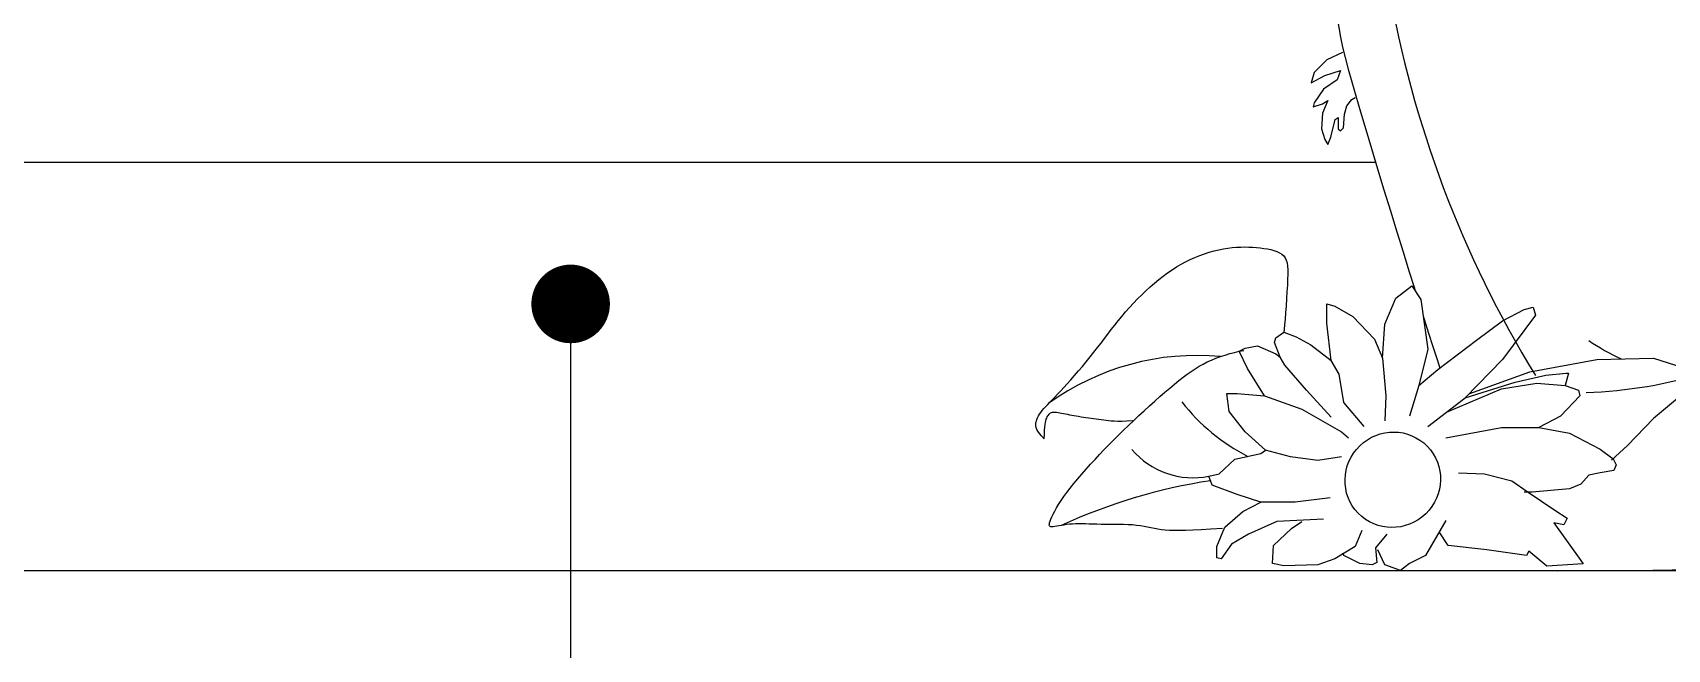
# Model space of a CAD drawing. Extents: x 5198 to 10685, y 9824 to 14137.
# Drawn here: x 8462.9 to 8863.4, y 11012.3 to 11163.3 of the extents above; entities that cross this region are included whole.
import ezdxf

# ---------------------------------------------------------------- set-up
doc = ezdxf.new("R2010")
doc.units = 0
doc.header["$MEASUREMENT"] = 0
doc.layers.get('0').update_dxf_attribs({"linetype": 'CONTINUOUS'})
for name, color, linetype in [('2', 2, 'CONTINUOUS'), ('3', 3, 'CONTINUOUS'), ('4', 4, 'CONTINUOUS'), ('7', 7, 'CONTINUOUS'), ('TEXT', 3, 'CONTINUOUS')]:
    doc.layers.add(name, color=color, linetype=linetype)
doc.styles.add('HZ', font='')
doc.styles.get('HZ').set_extended_font_data('仿宋_GB2312')
doc.dimstyles.new('BOOK', dxfattribs={"dimscale": 55, "dimtxt": 2, "dimasz": 0.5, "dimexe": 1, "dimexo": 1, "dimgap": 0.5, "dimtad": 1, "dimdec": 0, "dimzin": 0, "dimdsep": 46, "dimtxsty": 'HZ', "dimblk": 'DOT', "dimsah": 1, "dimcen": 0, "dimclrd": 256, "dimclre": 256, "dimclrt": 256, "dimadec": 0, "dimazin": 0, "dimtfac": 0.5, "dimtdec": 0, "dimtmove": 2, "dimatfit": 3, "dimfxl": 0, "dimtolj": 1, "dimtzin": 0, "dimarcsym": 0})

# ---------------------------------------------------------------- blocks, each defined once
blk = doc.blocks.new('02')
at = {"layer": '3'}
for points in [[(-106.21, 139.85), (-110.06, 138.06), (-113.13, 134.98), (-113.9, 132.42), (-110.57, 134.21), (-106.72, 135.49), (-107.49, 133.19), (-110.83, 130.88), (-113.13, 127.55), (-113.39, 126.53), (-111.08, 127.3), (-109.8, 128.07), (-111.08, 124.99), (-111.34, 121.15), (-110.57, 118.59), (-109.8, 117.31), (-109.03, 119.1), (-108, 123.45), (-107.24, 123.97), (-107.24, 121.15), (-106.72, 120.64), (-105.95, 121.41), (-105.7, 124.74), (-105.18, 126.78), (-103.9, 128.32), (-103.13, 128.83)], [(-179.26, 45.26), (-179.91, 45.95), (-180.42, 46.56), (-180.81, 47.1), (-181.08, 47.58), (-181.25, 48.02), (-181.33, 48.44), (-181.34, 48.83), (-181.3, 49.22), (-181.21, 49.61), (-181.07, 50.02), (-180.89, 50.43), (-180.67, 50.85), (-180.41, 51.28), (-180.1, 51.73), (-179.75, 52.19), (-179.35, 52.67), (-178.91, 53.16), (-178.43, 53.69), (-177.9, 54.24), (-177.32, 54.84), (-176.69, 55.48), (-176.01, 56.19), (-175.28, 56.96), (-174.49, 57.81), (-173.64, 58.73), (-172.76, 59.72), (-171.84, 60.78), (-170.89, 61.87), (-169.94, 63), (-168.98, 64.15), (-168.04, 65.31), (-167.12, 66.46), (-166.23, 67.6), (-165.37, 68.72), (-164.53, 69.83), (-163.69, 70.92), (-162.86, 72.01), (-162.01, 73.1), (-161.15, 74.18), (-160.27, 75.25), (-159.35, 76.33), (-158.4, 77.4), (-157.42, 78.45), (-156.42, 79.5), (-155.39, 80.52), (-154.36, 81.51), (-153.31, 82.47), (-152.25, 83.4), (-151.19, 84.28), (-150.12, 85.11), (-149.05, 85.91), (-147.96, 86.65), (-146.87, 87.35), (-145.76, 88.01), (-144.63, 88.62), (-143.5, 89.18), (-142.34, 89.7), (-141.18, 90.16), (-140.01, 90.58), (-138.84, 90.95), (-137.67, 91.27), (-136.52, 91.55), (-135.39, 91.78), (-134.28, 91.96), (-133.2, 92.09), (-132.15, 92.18), (-131.12, 92.23), (-130.13, 92.24), (-129.15, 92.22), (-128.2, 92.17), (-127.27, 92.1), (-126.36, 92), (-125.46, 91.89), (-124.6, 91.75), (-123.77, 91.58), (-123, 91.38), (-122.28, 91.13), (-121.64, 90.83), (-121.08, 90.48), (-120.61, 90.06), (-120.25, 89.57), (-119.97, 89), (-119.78, 88.32), (-119.67, 87.53), (-119.61, 86.61), (-119.61, 85.54), (-119.64, 84.3), (-119.71, 82.89), (-119.8, 81.29), (-119.9, 79.58), (-120.01, 77.84), (-120.13, 76.14), (-120.26, 74.56), (-120.38, 73.18), (-120.5, 72.09), (-120.61, 71.36)], [(-96.43, 64.97), (-95.87, 73.3), (-93.1, 79.69), (-89.2, 82.74), (-86.98, 79.41), (-85.31, 67.2), (-87.54, 58.31), (-89.76, 50.81)], [(-100.88, 48.31), (-105.88, 54.15), (-106.99, 61.09), (-108.94, 64.42), (-110.05, 73.58), (-110.05, 78.3), (-108.1, 77.75), (-103.66, 75.25), (-98.38, 69.69), (-96.43, 64.97), (-95.6, 55.81), (-95.87, 49.7)], [(-87.54, 58.31), (-82.81, 62.2), (-73.36, 69.42), (-66.97, 74.14), (-61.69, 76.91), (-59.46, 77.47), (-58.91, 75.53), (-66.97, 64.7), (-76.14, 55.26)], [(-108.94, 50.54), (-115.05, 57.2), (-120.33, 63.31), (-121.45, 65.25), (-122.84, 68.86), (-122.56, 69.97), (-120.61, 71.36), (-117.55, 70.25), (-113.94, 68.31), (-108.94, 64.42)], [(-135.62, 23.33), (-138.43, 23.14), (-140.84, 22.99), (-142.91, 22.88), (-144.67, 22.81), (-146.17, 22.77), (-147.46, 22.77), (-148.6, 22.81), (-149.61, 22.89), (-150.55, 23), (-151.44, 23.14), (-152.3, 23.3), (-153.13, 23.47), (-153.97, 23.64), (-154.82, 23.8), (-155.71, 23.95), (-156.65, 24.07), (-157.66, 24.16), (-158.72, 24.22), (-159.82, 24.25), (-160.94, 24.27), (-162.07, 24.28), (-163.19, 24.28), (-164.3, 24.29), (-165.36, 24.3), (-166.38, 24.32), (-167.35, 24.35), (-168.27, 24.39), (-169.15, 24.42), (-170, 24.44), (-170.81, 24.44), (-171.6, 24.43), (-172.36, 24.39), (-173.09, 24.33), (-173.8, 24.24), (-174.47, 24.14), (-175.1, 24.03), (-175.68, 23.92), (-176.21, 23.83), (-176.68, 23.75), (-177.08, 23.7), (-177.41, 23.68), (-177.67, 23.71), (-177.85, 23.78), (-177.97, 23.91), (-178.03, 24.09), (-178.02, 24.35), (-177.95, 24.68), (-177.82, 25.09), (-177.64, 25.58), (-177.39, 26.16), (-177.09, 26.81), (-176.71, 27.54), (-176.27, 28.34), (-175.75, 29.2), (-175.16, 30.12), (-174.49, 31.1), (-173.74, 32.13), (-172.91, 33.21), (-172.02, 34.33), (-171.07, 35.47), (-170.06, 36.64), (-169.02, 37.83), (-167.95, 39.02), (-166.84, 40.22), (-165.72, 41.42), (-164.59, 42.61), (-163.43, 43.8), (-162.25, 44.99), (-161.06, 46.18), (-159.84, 47.37), (-158.61, 48.56), (-157.35, 49.75), (-156.07, 50.95), (-154.78, 52.14), (-153.49, 53.32), (-152.21, 54.47), (-150.95, 55.59), (-149.72, 56.66), (-148.53, 57.68), (-147.39, 58.64), (-146.3, 59.52), (-145.27, 60.34), (-144.27, 61.09), (-143.29, 61.78), (-142.32, 62.42), (-141.35, 63.01), (-140.37, 63.56), (-139.35, 64.08), (-138.3, 64.55), (-137.21, 65), (-136.09, 65.41), (-134.96, 65.78), (-133.81, 66.12), (-132.65, 66.43), (-131.49, 66.69), (-130.34, 66.92)], [(-125.34, 55.81), (-129.51, 62.48), (-131.49, 66.69), (-130.06, 67.47), (-127, 68.03), (-122.56, 66.08), (-121.45, 65.25)], [(-75.03, 56.37), (-60.3, 61.65), (-43.9, 64.7), (-30, 64.98), (-22.78, 62.76), (-16.94, 61.65), (-12.21, 62.48), (-21.66, 57.2), (-30, 50.26), (-36.4, 43.6), (-40.29, 39.99)], [(-85.31, 48.31), (-76.14, 55.26), (-63.91, 59.14), (-56.41, 60.81), (-51.4, 61.36), (-50.85, 61.36), (-51.68, 58.31)], [(-106.44, 40.82), (-112.27, 39.98), (-118.94, 40.82), (-125.06, 42.48), (-130.06, 46.93), (-133.95, 51.92), (-134.51, 56.37), (-132.01, 56.37), (-125.34, 55.81), (-116.16, 52.48), (-106.44, 46.93), (-104.77, 45.54)], [(-80.73, 51.79), (-67.25, 57.48), (-58.63, 58.87), (-51.68, 58.31), (-48.35, 57.2), (-48.35, 57.2), (-48.07, 55.81), (-52.79, 50.81), (-58.07, 48.04)], [(-179.26, 45.26), (-179.25, 46.41), (-179.21, 47.35), (-179.15, 48.13), (-179.08, 48.76), (-178.99, 49.27), (-178.89, 49.69), (-178.78, 50.03), (-178.66, 50.33), (-178.53, 50.61), (-178.4, 50.86), (-178.26, 51.09), (-178.1, 51.29), (-177.92, 51.47), (-177.71, 51.61), (-177.48, 51.72), (-177.22, 51.79), (-176.93, 51.82), (-176.6, 51.82), (-176.24, 51.79), (-175.85, 51.74), (-175.44, 51.66), (-175.01, 51.57), (-174.55, 51.48), (-174.07, 51.37), (-173.58, 51.27), (-173.06, 51.16), (-172.54, 51.06), (-171.99, 50.96), (-171.43, 50.86), (-170.86, 50.77), (-170.27, 50.67), (-169.67, 50.59), (-169.06, 50.5), (-168.43, 50.42), (-167.8, 50.34), (-167.17, 50.26), (-166.55, 50.18), (-165.92, 50.1), (-165.31, 50.02), (-164.71, 49.94), (-164.13, 49.85), (-163.52, 49.77), (-162.86, 49.69), (-162.12, 49.63), (-161.25, 49.6), (-160.23, 49.59), (-159.02, 49.63), (-157.58, 49.71)], [(-80.87, 45.54), (-67.25, 48.04), (-58.07, 48.04), (-50.57, 46.65), (-43.07, 42.76), (-39.88, 40.37), (-39.17, 38.87), (-39.73, 37.49), (-43.07, 36.93), (-45.84, 36.37), (-47.79, 34.15), (-50.57, 33.04), (-59.74, 32.21), (-61.69, 32.21)], [(-109.22, 30.82), (-117.83, 29.71), (-126.17, 29.71), (-132.01, 31.65), (-138.12, 33.88), (-138.96, 36.1), (-136.45, 36.65), (-132.56, 40.26), (-126.17, 41.65), (-125.06, 42.48)], [(-77.81, 36.93), (-71.42, 36.65), (-64.74, 34.99), (-60.71, 32.21), (-54.18, 27.77), (-51.13, 25.82), (-51.96, 24.16), (-54.46, 24.71), (-47.79, 15.47), (-47.23, 14.64), (-56.13, 14.08), (-60.58, 17.77), (-61.13, 16.66), (-70.86, 18.05), (-80.31, 19.16), (-82.53, 22.49)], [(-110.88, 25.55), (-122.28, 24.99), (-129.23, 21.94), (-133.4, 19.44), (-135.9, 15.83), (-137.01, 16.11), (-137.01, 18.89), (-135.07, 23.61), (-130.62, 27.49), (-126.17, 29.71)], [(-101.43, 22.77), (-103.1, 18.88), (-108.1, 15.83), (-112.27, 14.44), (-120.61, 14.16), (-123.39, 14.72), (-123.11, 19.16), (-118.67, 23.32), (-116.16, 24.99)], [(-80.87, 25.27), (-85.87, 16.66), (-89.76, 14.72), (-91.98, 13.05), (-95.87, 14.44), (-97.54, 18.05)], [(-95.32, 21.94), (-98.1, 18.6), (-97.82, 14.99), (-98.93, 14.44), (-101.99, 14.72), (-105.88, 16.66), (-106.16, 17.22)]]:
    blk.add_lwpolyline(points, dxfattribs=at)
for centre, radius, start, end in [((170.27, 201.71), 269.06, 189.7167, 211.5813), ((-13.62, 116.73), 57.32, 235.7696, 244.8887), ((-141.86, 3.57), 62.1, 84.6714, 125.77), ((-49.64, 164.69), 108.11, 271.6601, 287.6086), ((-107.92, 83.54), 47.67, 217.8305, 243.2709), ((-142.81, 55.45), 19.73, 220.4433, 281.2507), ((-118.49, -98.38), 134.86, 98.5487, 114.8191)]:
    blk.add_arc(centre, radius, start, end, dxfattribs=at)
blk.add_ellipse((-93.89, 35.23), major_axis=(-8.47, -8.2), ratio=0.983458, dxfattribs=at)
at = {"layer": '4'}
for points in [[(-20.69, 13.16), (-34.89, 12.95), (-53.55, 12.88)], [(-108.01, 160.95), (-108.07, 158.42), (-108.05, 155.73), (-107.94, 153.18), (-107.74, 150.72), (-107.47, 148.34), (-107.12, 146), (-106.69, 143.64), (-106.17, 141.2), (-105.55, 138.6), (-104.81, 135.79), (-103.95, 132.69), (-102.95, 129.24), (-101.81, 125.37), (-100.51, 121.04), (-99.1, 116.34), (-97.6, 111.37), (-96.04, 106.25), (-94.46, 101.08), (-92.89, 95.98), (-91.37, 91.06), (-89.92, 86.42), (-88.59, 82.15), (-88.39, 81.52)], [(-86.42, 75.28), (-86.19, 74.57), (-85.1, 71.13), (-84.05, 67.86), (-83.04, 64.68), (-82.36, 62.54)]]:
    blk.add_lwpolyline(points, dxfattribs=at)
blk = doc.blocks.new('DOT')
at = {"color": 0, "linetype": 'ByBlock'}
blk.add_line((-0.35, 0), (-1, 0), dxfattribs=at)
at = {"color": 0, "linetype": 'ByBlock', "const_width": 0.35}
blk.add_lwpolyline([(-0.175, 0, 1), (0.175, 0, 1)], format="xyb", close=True, dxfattribs=at)

msp = doc.modelspace()

# ---------------------------------------------------------------- linework, layer by layer
at = {"layer": '2', "color": 1}
msp.add_line((9688.84, 11031.51), (5788.84, 11031.51), dxfattribs=at)
at = {"layer": '7'}
msp.add_line((8791.96, 11131.51), (8338.84, 11131.51), dxfattribs=at)

# ---------------------------------------------------------------- block references
at = {"layer": '3'}
msp.add_blockref('02', (8890.02, 11018.62), dxfattribs=at)

# ---------------------------------------------------------------- leaders
at = {"layer": 'TEXT'}
msp.add_leader([(8594.71, 11096.91), (8594.71, 10365.53), (8709.62, 10365.53)], dimstyle='BOOK', override={"dimldrblk": 'DOT'}, dxfattribs=at)

doc.saveas('drawing.dxf')
